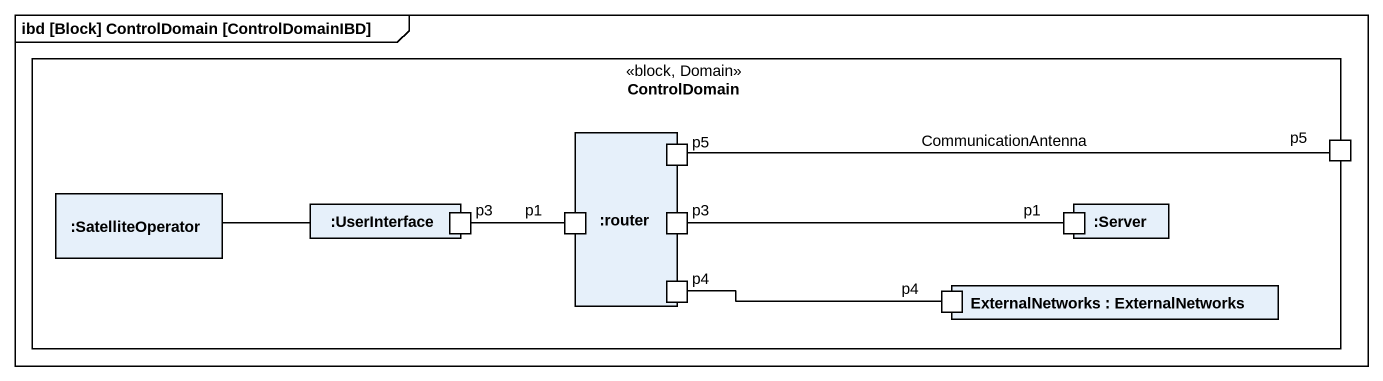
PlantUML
@startuml
mainframe ibd [Block] ControlDomain [ControlDomainIBD]
rectangle ControlDomain <<block, Domain>> {
  rectangle ":router" as router {
    port p5
    port p1
    port "p3" as p3_2
    port p4
  }
  port "p5" as p5_2
  rectangle ":SatelliteOperator" as SatelliteOperator
  rectangle ":UserInterface" as UserInterface {
    port p3
  }
  rectangle ":Server" as Server {
    port "p1" as p1_2
  }
  rectangle "ExternalNetworks : ExternalNetworks" as ExternalNetworks {
    port "p4" as p4_2
  }
}
p5 -right- p5_2 : CommunicationAntenna
SatelliteOperator -right- UserInterface
p3 -right- p1
p3_2 -right- p1_2
p4 -right- p4_2
@enduml
